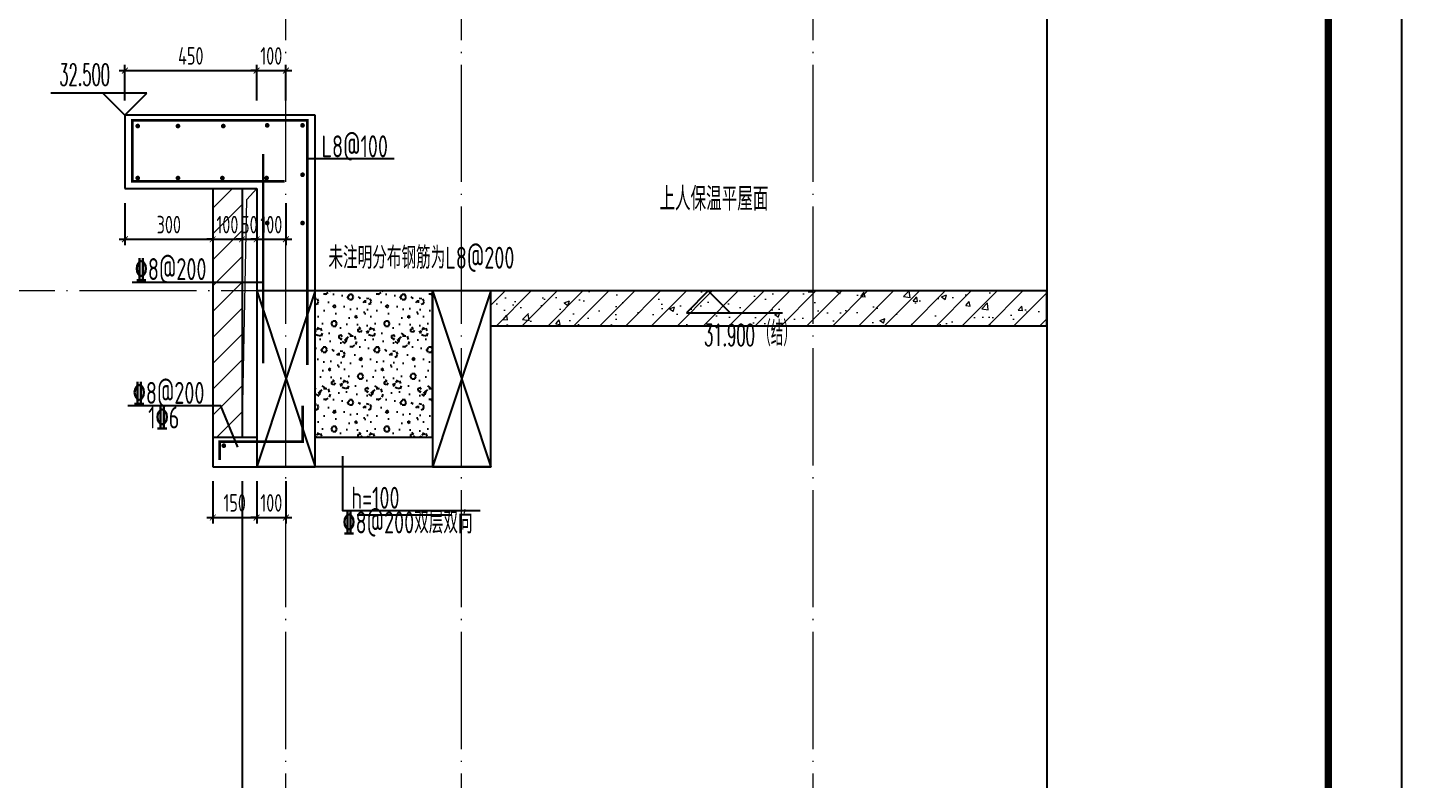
# Model space of a CAD drawing. Extents: x -668857 to 143095, y -247466 to 228182.
# Drawn here: x 1493 to 6185, y 165415 to 167983 of the extents above; entities that cross this region are included whole.
import ezdxf

# ---------------------------------------------------------------- set-up
doc = ezdxf.new("R2010")
doc.units = 0
doc.header["$LTSCALE"] = 1000
doc.linetypes.add('DOTE', pattern=[2.42, 2, -0.2, 0.02, -0.2])
doc.layers.get('0').update_dxf_attribs({"linetype": 'CONTINUOUS'})
doc.layers.get('DEFPOINTS').update_dxf_attribs({"linetype": 'CONTINUOUS'})
for name, color, linetype in [('3-屋面构造层', 157, 'CONTINUOUS'), ('DIM', 2, 'CONTINUOUS'), ('DIM_ELEV', 3, 'CONTINUOUS'), ('DIM_IDEN', 67, 'CONTINUOUS'), ('DIM_SYMB', 3, 'CONTINUOUS'), ('PUB_TEXT', 2, 'CONTINUOUS'), ('REIN', 6, 'CONTINUOUS'), ('S-大样-砼线', 7, 'CONTINUOUS'), ('S-引出线', 40, 'CONTINUOUS'), ('TEXT', 2, 'CONTINUOUS'), ('WALL', 5, 'CONTINUOUS'), ('yichutu', 7, 'CONTINUOUS'), ('看线', 251, 'CONTINUOUS')]:
    doc.layers.add(name, color=color, linetype=linetype)
for name, color, linetype, lineweight in [('DOTE', 19, 'DOTE', 9), ('PUB_HATCH', 8, 'CONTINUOUS', 9), ('图框', 9, 'CONTINUOUS', 18), ('立面-洞口示意', 152, 'CONTINUOUS', 13)]:
    doc.layers.add(name, color=color, linetype=linetype, lineweight=lineweight)
doc.styles.add('_TCH_DIM', font='SIMPLEX.shx', dxfattribs={"width": 0.7, "bigfont": 'GBCBIG.shx'})
doc.styles.add('TSSD_DIMENSION', font='Tssdeng.shx', dxfattribs={"width": 0.7, "bigfont": 'tssdchn.shx'})
doc.styles.add('TSSD_REIN', font='tssdeng.shx', dxfattribs={"width": 0.7, "height": 300, "bigfont": 'tssdchn.shx'})
doc.dimstyles.new('TSSD_20_20', dxfattribs={"dimtxt": 60, "dimasz": 20, "dimexe": 20, "dimexo": 50, "dimgap": 20, "dimtad": 1, "dimdec": 0, "dimzin": 0, "dimdsep": 46, "dimtxsty": 'TSSD_DIMENSION', "dimblk": 'ARCHTICK', "dimblk1": 'ARCHTICK', "dimblk2": 'ARCHTICK', "dimcen": 0, "dimdle": 20, "dimclrt": 7, "dimadec": 0, "dimazin": 0, "dimtfac": 1, "dimtdec": 0, "dimtix": 1, "dimtmove": 2, "dimatfit": 3, "dimfxl": 0, "dimtolj": 1, "dimtzin": 0, "dimarcsym": 0})

# ---------------------------------------------------------------- blocks, each defined once
blk = doc.blocks.new('GFDDDDRG')
at = {"layer": '图框'}
blk.add_lwpolyline([(923309.8, -107437), (923309.8, -159999.5), (893609.8, -159999.5), (893609.8, -107437)], close=True, dxfattribs=at)
blk.add_lwpolyline([(923309.8, -107437), (923309.8, -159999.5), (893609.8, -159999.5), (893609.8, -107437)], close=True, dxfattribs=at)
at = {"layer": '图框', "const_width": 50}
blk.add_lwpolyline([(894109.8, -159499.5), (922809.8, -159499.5), (922809.8, -108687), (894109.8, -108687)], close=True, dxfattribs=at)
blk = doc.blocks.new('yct-1051-594-26275-14850-25-1002.0')
at = {"layer": 'yichutu', "color": 7}
blk.add_lwpolyline([(0, 0), (0, 14850), (26275, 14850), (26275, 0)], close=True, dxfattribs=at)
blk = doc.blocks.new('_ArchTick')
at = {"color": 0, "linetype": 'ByBlock', "const_width": 0.15}
blk.add_lwpolyline([(-0.5, -0.5), (0.5, 0.5)], dxfattribs=at)
blk = doc.blocks.new('*D3017')
at = {"layer": 'DEFPOINTS', "color": 0}
for p in [(2275.5, 167835.5), (1825.5, 167683.2), (2275.5, 167683.2)]:
    blk.add_point(p, dxfattribs=at)
at = {"layer": 'DIM', "color": 0, "lineweight": -2}
for p, q in [((1825.5, 167733.2), (1825.5, 167855.5)), ((2275.5, 167733.2), (2275.5, 167855.5)), ((1805.5, 167835.5), (2295.5, 167835.5))]:
    blk.add_line(p, q, dxfattribs=at)
at = {"layer": 'DIM', "color": 0, "lineweight": -2, "xscale": 20, "yscale": 20, "zscale": 20, "rotation": 180}
blk.add_blockref('_ArchTick', (1825.5, 167835.5), dxfattribs=at)
at = {"layer": 'DIM', "color": 0, "lineweight": -2, "xscale": 20, "yscale": 20, "zscale": 20}
blk.add_blockref('_ArchTick', (2275.5, 167835.5), dxfattribs=at)
at = {"layer": 'DIM', "color": 7, "insert": (2050.5, 167885.5), "char_height": 60, "attachment_point": 5, "style": 'TSSD_DIMENSION'}
blk.add_mtext('\\A1;450', dxfattribs=at)
blk = doc.blocks.new('*D3018')
at = {"layer": 'DEFPOINTS', "color": 0}
for p in [(2375.5, 167835.5), (2275.5, 167683.2), (2375.5, 167683.2)]:
    blk.add_point(p, dxfattribs=at)
at = {"layer": 'DIM', "color": 0, "lineweight": -2}
for p, q in [((2275.5, 167733.2), (2275.5, 167855.5)), ((2375.5, 167733.2), (2375.5, 167855.5)), ((2275.5, 167835.5), (2255.5, 167835.5)), ((2275.5, 167835.5), (2375.5, 167835.5)), ((2375.5, 167835.5), (2395.5, 167835.5))]:
    blk.add_line(p, q, dxfattribs=at)
at = {"layer": 'DIM', "color": 0, "lineweight": -2, "xscale": 20, "yscale": 20, "zscale": 20}
blk.add_blockref('_ArchTick', (2275.5, 167835.5), dxfattribs=at)
at = {"layer": 'DIM', "color": 0, "lineweight": -2, "xscale": 20, "yscale": 20, "zscale": 20, "rotation": 180}
blk.add_blockref('_ArchTick', (2375.5, 167835.5), dxfattribs=at)
at = {"layer": 'DIM', "color": 7, "insert": (2325.5, 167885.5), "char_height": 60, "attachment_point": 5, "style": 'TSSD_DIMENSION'}
blk.add_mtext('\\A1;100', dxfattribs=at)
blk = doc.blocks.new('*D3024')
at = {"layer": 'DEFPOINTS', "color": 0}
for p in [(1825.5, 167433.2), (2125.5, 167433.2), (2125.5, 167259.5)]:
    blk.add_point(p, dxfattribs=at)
at = {"layer": 'DIM', "color": 0, "lineweight": -2}
for p, q in [((1825.5, 167383.2), (1825.5, 167239.5)), ((2125.5, 167383.2), (2125.5, 167239.5)), ((1805.5, 167259.5), (2145.5, 167259.5))]:
    blk.add_line(p, q, dxfattribs=at)
at = {"layer": 'DIM', "color": 0, "lineweight": -2, "xscale": 20, "yscale": 20, "zscale": 20, "rotation": 180}
blk.add_blockref('_ArchTick', (1825.5, 167259.5), dxfattribs=at)
at = {"layer": 'DIM', "color": 0, "lineweight": -2, "xscale": 20, "yscale": 20, "zscale": 20}
blk.add_blockref('_ArchTick', (2125.5, 167259.5), dxfattribs=at)
at = {"layer": 'DIM', "color": 7, "insert": (1975.5, 167309.5), "char_height": 60, "attachment_point": 5, "style": 'TSSD_DIMENSION'}
blk.add_mtext('\\A1;300', dxfattribs=at)
blk = doc.blocks.new('*D3025')
at = {"layer": 'DEFPOINTS', "color": 0}
for p in [(2125.5, 167433.2), (2225.5, 167433.2), (2225.5, 167259.5)]:
    blk.add_point(p, dxfattribs=at)
at = {"layer": 'DIM', "color": 0, "lineweight": -2}
for p, q in [((2125.5, 167383.2), (2125.5, 167239.5)), ((2225.5, 167383.2), (2225.5, 167239.5)), ((2125.5, 167259.5), (2105.5, 167259.5)), ((2125.5, 167259.5), (2225.5, 167259.5)), ((2225.5, 167259.5), (2245.5, 167259.5))]:
    blk.add_line(p, q, dxfattribs=at)
at = {"layer": 'DIM', "color": 0, "lineweight": -2, "xscale": 20, "yscale": 20, "zscale": 20}
blk.add_blockref('_ArchTick', (2125.5, 167259.5), dxfattribs=at)
at = {"layer": 'DIM', "color": 0, "lineweight": -2, "xscale": 20, "yscale": 20, "zscale": 20, "rotation": 180}
blk.add_blockref('_ArchTick', (2225.5, 167259.5), dxfattribs=at)
at = {"layer": 'DIM', "color": 7, "insert": (2175.5, 167309.5), "char_height": 60, "attachment_point": 5, "style": 'TSSD_DIMENSION'}
blk.add_mtext('\\A1;100', dxfattribs=at)
blk = doc.blocks.new('*D3026')
at = {"layer": 'DEFPOINTS', "color": 0}
for p in [(2225.5, 167433.2), (2275.5, 167433.2), (2275.5, 167259.5)]:
    blk.add_point(p, dxfattribs=at)
at = {"layer": 'DIM', "color": 0, "lineweight": -2}
for p, q in [((2225.5, 167383.2), (2225.5, 167239.5)), ((2275.5, 167383.2), (2275.5, 167239.5)), ((2225.5, 167259.5), (2205.5, 167259.5)), ((2225.5, 167259.5), (2275.5, 167259.5)), ((2275.5, 167259.5), (2295.5, 167259.5))]:
    blk.add_line(p, q, dxfattribs=at)
at = {"layer": 'DIM', "color": 0, "lineweight": -2, "xscale": 20, "yscale": 20, "zscale": 20}
blk.add_blockref('_ArchTick', (2225.5, 167259.5), dxfattribs=at)
at = {"layer": 'DIM', "color": 0, "lineweight": -2, "xscale": 20, "yscale": 20, "zscale": 20, "rotation": 180}
blk.add_blockref('_ArchTick', (2275.5, 167259.5), dxfattribs=at)
at = {"layer": 'DIM', "color": 7, "insert": (2250.5, 167309.5), "char_height": 60, "attachment_point": 5, "style": 'TSSD_DIMENSION'}
blk.add_mtext('\\A1;50', dxfattribs=at)
blk = doc.blocks.new('*D3027')
at = {"layer": 'DEFPOINTS', "color": 0}
for p in [(2275.5, 167433.2), (2375.5, 167433.2), (2375.5, 167259.5)]:
    blk.add_point(p, dxfattribs=at)
at = {"layer": 'DIM', "color": 0, "lineweight": -2}
for p, q in [((2275.5, 167383.2), (2275.5, 167239.5)), ((2375.5, 167383.2), (2375.5, 167239.5)), ((2275.5, 167259.5), (2255.5, 167259.5)), ((2275.5, 167259.5), (2375.5, 167259.5)), ((2375.5, 167259.5), (2395.5, 167259.5))]:
    blk.add_line(p, q, dxfattribs=at)
at = {"layer": 'DIM', "color": 0, "lineweight": -2, "xscale": 20, "yscale": 20, "zscale": 20}
blk.add_blockref('_ArchTick', (2275.5, 167259.5), dxfattribs=at)
at = {"layer": 'DIM', "color": 0, "lineweight": -2, "xscale": 20, "yscale": 20, "zscale": 20, "rotation": 180}
blk.add_blockref('_ArchTick', (2375.5, 167259.5), dxfattribs=at)
at = {"layer": 'DIM', "color": 7, "insert": (2325.5, 167309.5), "char_height": 60, "attachment_point": 5, "style": 'TSSD_DIMENSION'}
blk.add_mtext('\\A1;100', dxfattribs=at)
blk = doc.blocks.new('*D3029')
at = {"layer": 'DEFPOINTS', "color": 0}
for p in [(2125.5, 166483.2), (2275.5, 166483.2), (2275.5, 166309.5)]:
    blk.add_point(p, dxfattribs=at)
at = {"layer": 'DIM', "color": 0, "lineweight": -2}
for p, q in [((2125.5, 166433.2), (2125.5, 166289.5)), ((2275.5, 166433.2), (2275.5, 166289.5)), ((2105.5, 166309.5), (2295.5, 166309.5))]:
    blk.add_line(p, q, dxfattribs=at)
at = {"layer": 'DIM', "color": 0, "lineweight": -2, "xscale": 20, "yscale": 20, "zscale": 20, "rotation": 180}
blk.add_blockref('_ArchTick', (2125.5, 166309.5), dxfattribs=at)
at = {"layer": 'DIM', "color": 0, "lineweight": -2, "xscale": 20, "yscale": 20, "zscale": 20}
blk.add_blockref('_ArchTick', (2275.5, 166309.5), dxfattribs=at)
at = {"layer": 'DIM', "color": 7, "insert": (2200.5, 166359.5), "char_height": 60, "attachment_point": 5, "style": 'TSSD_DIMENSION'}
blk.add_mtext('\\A1;150', dxfattribs=at)
blk = doc.blocks.new('*D3030')
at = {"layer": 'DEFPOINTS', "color": 0}
for p in [(2275.5, 166483.2), (2375.5, 166483.2), (2375.5, 166309.5)]:
    blk.add_point(p, dxfattribs=at)
at = {"layer": 'DIM', "color": 0, "lineweight": -2}
for p, q in [((2275.5, 166433.2), (2275.5, 166289.5)), ((2375.5, 166433.2), (2375.5, 166289.5)), ((2275.5, 166309.5), (2255.5, 166309.5)), ((2275.5, 166309.5), (2375.5, 166309.5)), ((2375.5, 166309.5), (2395.5, 166309.5))]:
    blk.add_line(p, q, dxfattribs=at)
at = {"layer": 'DIM', "color": 0, "lineweight": -2, "xscale": 20, "yscale": 20, "zscale": 20}
blk.add_blockref('_ArchTick', (2275.5, 166309.5), dxfattribs=at)
at = {"layer": 'DIM', "color": 0, "lineweight": -2, "xscale": 20, "yscale": 20, "zscale": 20, "rotation": 180}
blk.add_blockref('_ArchTick', (2375.5, 166309.5), dxfattribs=at)
at = {"layer": 'DIM', "color": 7, "insert": (2325.5, 166359.5), "char_height": 60, "attachment_point": 5, "style": 'TSSD_DIMENSION'}
blk.add_mtext('\\A1;100', dxfattribs=at)
blk = doc.blocks.new('A$C0F477415')
at = {"layer": 'REIN', "const_width": 9}
for points in [[(536.2, 974.1), (15.9, 974.1), (15.9, 1182.5), (613.7, 1182.5), (613.7, 347.5)], [(462.6, 353.1), (462.6, 1067.7)], [(313.9, 23.3), (313.9, 85.2), (597.8, 85.2), (597.8, 208.2)]]:
    blk.add_lwpolyline(points, dxfattribs=at)
at = {"layer": 'REIN', "const_width": 8}
for points in [[(472.3, 1165.1, 1), (480.3, 1165.1, 1)], [(593, 1165.1, 1), (601, 1165.1, 1)], [(30.2, 1162.9, 1), (38.2, 1162.9, 1)], [(167.7, 1162.9, 1), (175.7, 1162.9, 1)], [(322.5, 1162.9, 1), (330.5, 1162.9, 1)], [(30.2, 985.4, 1), (38.2, 985.4, 1)], [(167.7, 985.4, 1), (175.7, 985.4, 1)], [(319.2, 985.4, 1), (327.2, 985.4, 1)], [(470.4, 985.4, 1), (478.4, 985.4, 1)], [(593, 996.6, 1), (601, 996.6, 1)], [(472.3, 831.7, 1), (480.3, 831.7, 1)], [(593, 831.7, 1), (601, 831.7, 1)], [(324.2, 71.6, 1), (332.2, 71.6, 1)]]:
    blk.add_lwpolyline(points, format="xyb", close=True, dxfattribs=at)
at = {"layer": 'S-大样-砼线'}
for p, q in [((440.4, 600), (640.4, 0)), ((640.4, 600), (440.4, 0))]:
    blk.add_line(p, q, dxfattribs=at)
blk.add_lwpolyline([(640.4, 600), (440.4, 600), (440.4, 0), (640.4, 0)], close=True, dxfattribs=at)
at = {"layer": 'S-引出线'}
for p, q in [((609.7, 1052), (909.8, 1052)), ((15.5, 630.2), (462.6, 630.2))]:
    blk.add_line(p, q, dxfattribs=at)
blk.add_lwpolyline([(376.5, 66.1), (318.4, 207.7), (0, 207.7)], dxfattribs=at)
at = {"layer": 'TEXT', "style": 'TSSD_REIN', "width": 0.7}
for s, p in [('L8@100', (661.7, 1056.1)), ('未注明分布钢筋为L8@200', (685.5, 675.8)), ('%%1328@200', (23.9, 637)), ('%%1328@200', (17, 214.4)), ('1%%1326', (70.1, 130.4))]:
    blk.add_text(s, height=75, rotation=0, dxfattribs=at).set_placement(p)
blk = doc.blocks.new('20210809.02264990')
at = {"layer": 'TEXT'}
blk.add_lwpolyline([(87888.2, 66842.9), (87888.2, 66657.4), (88358, 66657.4)], dxfattribs=at)
blk.add_blockref('A$C0F477415', (87154.5, 66807.1), dxfattribs=at)
at = {"layer": 'TEXT', "style": 'TSSD_REIN', "width": 0.7}
for s, p in [('h=100', (87918.1, 66663.4)), ('%%1328@200双层双向', (87887.7, 66579.2))]:
    blk.add_text(s, height=75, rotation=0, dxfattribs=at).set_placement(p)
blk = doc.blocks.new('FSDFSFSFSFEFSFESF')
at = {"layer": '看线'}
blk.add_line((1114228.3, 467393.4), (1114228.3, 465805.1), dxfattribs=at)

msp = doc.modelspace()

# ---------------------------------------------------------------- hatches: boundary and pattern name
at = {"layer": '3-屋面构造层'}
h = msp.add_hatch(dxfattribs=at)
h.set_pattern_fill('加气混凝土', color=251, scale=15, style=0)
h.set_pattern_definition([(0, (-1111949.67, -304015.05), (90, 180), [0, -180]), (0, (-1112054.97, -304039.35), (90, 180), [0, -180]), (0, (-1111996.47, -304041.15), (90, 180), [0, -180]), (0, (-1111932.57, -303988.05), (90, 180), [0, -180]), (0, (-1112007.27, -304050.15), (90, 180), [0, -180]), (0, (-1111914.57, -303874.65), (90, 180), [0, -180]), (0, (-1111969.47, -303889.05), (90, 180), [0, -180]), (0, (-1111940.67, -303911.55), (90, 180), [0, -180]), (0, (-1112087.37, -303915.15), (90, 180), [0, -180]), (0, (-1111999.17, -303923.25), (90, 180), [0, -180]), (0, (-1112033.37, -303969.15), (90, 180), [0, -180]), (0, (-1112031.57, -304036.65), (90, 180), [0, -180]), (0, (-1111964.07, -304043.85), (90, 180), [0, -180]), (0, (-1111914.57, -303964.65), (90, 180), [0, -180]), (0, (-1112082.87, -303992.55), (90, 180), [0, -180]), (0, (-1112067.57, -303961.95), (90, 180), [0, -180]), (0, (-1111997.37, -303974.55), (90, 180), [0, -180]), (0, (-1112022.57, -304000.65), (90, 180), [0, -180]), (0, (-1112036.97, -303941.25), (90, 180), [0, -180]), (0, (-1112014.47, -303873.75), (90, 180), [0, -180]), (0, (-1112075.67, -304030.35), (90, 180), [0, -180]), (0, (-1111976.67, -303910.65), (90, 180), [0, -180]), (0, (-1112060.37, -303907.95), (90, 180), [0, -180]), (0, (-1112074.77, -303884.55), (90, 180), [0, -180]), (130.601294, (-1111925.625, -303931.003), (-449.99999503, 540.00000236), [7.902466, -3311.1333]), (18.4349488, (-1111938.482, -303927.575), (449.99999834, 179.9999987), [8.131572, -1130.28837]), (90, (-1111938.48, -303935.29), (90, 180), [7.714285, -352.285695]), (161.565051, (-1111930.768, -303937.86), (-450.00000227, 179.9999866), [8.131572, -1130.28837]), (53.1301023, (-1111930.768, -303937.86), (90.0000002, 179.9999999), [8.57143, -891.42855]), (135, (-1111923.91, -304029.575), (-90.000011, 179.9999878), [7.273098, -501.84378]), (45, (-1111934.196, -304029.575), (89.9999994, 179.9999993), [7.273098, -501.84378]), (135, (-1111929.053, -304034.72), (-90.000011, 179.9999878), [7.273098, -501.84378]), (45, (-1111929.053, -304034.72), (89.9999994, 179.9999993), [7.273098, -501.84378]), (116.565051, (-1112010.48, -303908.72), (-1.6e-05, 359.99999), [9.583148, -191.66295]), (180, (-1112014.77, -303900.15), (-90, 180), [10.285715, -169.714275]), (63.434949, (-1112029.34, -303908.72), (8e-07, 359.999998), [9.583148, -191.66295]), (116.565051, (-1112025.05, -303917.29), (-1.6e-05, 359.99999), [9.583148, -191.66295]), (0, (-1112025.05, -303917.29), (90, 180), [10.285715, -169.714275]), (63.434949, (-1112014.77, -303917.29), (8e-07, 359.999998), [9.583148, -191.66295]), (107.102728, (-1111942.768, -303969.575), (-269.999989678, 900.000001452), [11.658404, -4884.87075]), (143.972626, (-1111946.196, -303958.432), (-1709.99997832, 1259.99999857), [11.658404, -2436.606]), (180, (-1111955.62, -303951.57), (-90, 180), [11.142857, -168.85713]), (36.0273733, (-1111976.196, -303958.432), (1709.99998736, 1259.99998642), [11.658404, -2436.606]), (71.565051, (-1111979.625, -303968.718), (270.0000014, 899.99999845), [10.842095, -1127.57784]), (107.102728, (-1111976.196, -303979.8606), (-269.999989678, 900.000001452), [11.658404, -4884.87075]), (143.972626, (-1111966.768, -303986.718), (-1709.99997832, 1259.99999857), [11.658404, -2436.606]), (0, (-1111966.77, -303986.72), (90, 180), [11.142857, -168.85713]), (36.0273733, (-1111955.625, -303986.718), (1709.99998736, 1259.99998642), [11.658404, -2436.606]), (71.565051, (-1111946.196, -303979.86), (270.0000014, 899.99999845), [10.842095, -1127.57784]), (150.255118, (-1111941.053, -303885.575), (-270.00000064, 179.99999777), [6.910506, -1444.29588]), (90, (-1111947.05, -303889), (90, 180), [6.857143, -353.142825]), (29.7448813, (-1111947.053, -303889.003), (270.00000016, 179.99999916), [6.910506, -1444.29588]), (116.565051, (-1111983.05, -304013.29), (-1.6e-05, 359.99999), [9.583148, -191.66295]), (168.690067, (-1111987.34, -304004.718), (-810.0000006, 179.99999548), [8.741176, -1826.90565]), (41.1859251, (-1112002.768, -304009.003), (2249.99998637, 1979.999982687), [9.111553, -3817.7406]), (90, (-1112002.77, -304017.575), (90, 180), [8.57143, -351.42855]), (138.814074, (-1111995.9106, -304023.575), (-2249.99996001, 1980.00001261), [9.111553, -3817.7406]), (16.6992442, (-1111995.911, -304023.575), (2969.999977655, 899.999990573), [8.948835, -3749.56125]), (60.9453959, (-1111987.339, -304021.003), (89.99999976, 179.99999841), [8.824826, -3697.60185]), (109.983106, (-1112058.482, -303937.8606), (-450.000001695, 1259.999996666), [10.0326, -4203.65925]), (155.556045, (-1112061.9106, -303928.432), (-1170.00000446, 539.99998878), [10.356896, -4339.53945]), (24.4439547, (-1112080.768, -303928.432), (1170.000000584, 539.999997403), [10.356896, -4339.53945]), (70.0168934, (-1112084.196, -303937.8606), (450.000001357, 1259.999996874), [10.0326, -4203.65925]), (109.983106, (-1112080.768, -303947.289), (-450.000001695, 1259.999996666), [10.0326, -4203.65925]), (160.016893, (-1112071.339, -303950.718), (-450.00000026, 179.9999918), [10.0326, -2096.81325]), (19.9831065, (-1112071.339, -303950.718), (449.99999753, 179.99999971), [10.0326, -2096.81325]), (70.0168934, (-1112061.9106, -303947.289), (450.000001357, 1259.999996874), [10.0326, -4203.65925]), (122.005383, (-1111991.625, -303954.146), (-90.00001208, 179.9999908), [8.08627, -1690.0302]), (18.4349488, (-1112003.625, -303949.86), (449.99999834, 179.9999987), [8.131572, -1130.28837]), (90, (-1112003.625, -303957.575), (90, 180), [7.714285, -352.285695]), (161.565051, (-1111995.91, -303960.146), (-450.00000227, 179.9999866), [8.131572, -1130.28837]), (54.4623222, (-1111995.911, -303960.146), (629.99999909, 899.99999865), [7.37342, -3089.46345]), (116.565051, (-1112043.91, -303997.86), (-1.6e-05, 359.99999), [9.583148, -191.66295]), (180, (-1112048.2, -303989.29), (-90, 180), [9.42857, -170.57142]), (59.0362434, (-1112062.768, -303997.86), (90.0000003, 179.99999913), [9.995918, -2089.1466]), (120.963756, (-1112057.625, -304006.432), (-90.0000123, 179.99999173), [9.995918, -2089.1466]), (0, (-1112057.62, -304006.43), (90, 180), [9.42857, -170.57142]), (63.434949, (-1112048.2, -304006.43), (8e-07, 359.999998), [9.583148, -191.66295])])
h.paths.add_polyline_path([(2475.51, 166583.23), (2875.51, 166583.23), (2875.51, 167083.23), (2475.51, 167083.23)])
at = {"layer": 'PUB_HATCH'}
h = msp.add_hatch(dxfattribs=at)
h.set_pattern_fill('普通砖', color=256, scale=25, style=0)
h.set_pattern_definition([(45, (-956095.346, 321071.136), (-44.1941915, 44.1941915), [])])
h.paths.add_polyline_path([(2125.51, 167433.23), (2125.51, 166583.23), (2225.51, 166583.23), (2225.51, 167433.23)])
h = msp.add_hatch(dxfattribs=at)
h.set_pattern_fill('钢筋混凝土', color=256, scale=25, style=0)
h.set_pattern_definition([(45, (-956095.346, 321026.26), (-44.194174, 44.194174), []), (50, (-956095.35, 321026.26), (179.315046, -15.688034), [18.75, -206.25]), (355, (-956095.35, 321026.26), (-34.687833, 188.048033), [15, -165]), (100.4514, (-956080.4, 321024.95), (144.627345, 172.359886), [15.935047, -175.285528]), (46.1842, (-956095.35, 321076.26), (266.81026, -41.379754), [28.125, -309.375]), (96.6356, (-956073.1, 321072.8), (233.665676, 243.52947), [23.90257, -262.92825]), (351.1842, (-956095.35, 321076.26), (233.66549, 243.52965), [22.5, -247.5]), (21, (-956070.35, 321063.76), (149.226763, -100.654723), [18.75, -206.25]), (326, (-956070.35, 321063.76), (60.828833, 181.28751), [15, -165]), (71.4514, (-956057.91, 321055.37), (210.055657, 80.632624), [15.935047, -175.285528]), (37.5, (-956095.346, 321026.26), (3.039964, 83.2234635), [0, -163, 0, -167.5, 0, -165.625]), (7.5, (-956095.35, 321026.26), (65.767384, 98.602928), [0, -95.5, 0, -159.25, 0, -63.125]), (327.5, (-956151.096, 321026.26), (133.455609, -5.638718), [0, -62.5, 0, -195, 0, -258.75]), (317.5, (-956176.1, 321026.26), (145.796542, 25.026246), [0, -81.25, 0, -129.5, 0, -183.75])])
h.paths.add_polyline_path([(4974.03, 167083.23), (3075.51, 167083.22), (3075.51, 166963.23), (4974.03, 166963.23)])

# ---------------------------------------------------------------- linework, layer by layer
at = {"layer": 'DIM_ELEV'}
for p, q in [((1900.51, 167758.23), (1572.51, 167758.23)), ((1825.51, 167683.23), (1750.51, 167758.23)), ((1825.51, 167683.23), (1900.51, 167758.23))]:
    msp.add_line(p, q, dxfattribs=at)
at = {"layer": 'DIM_ELEV', "color": 3}
for p, q in [((3817.84, 167083.23), (3742.84, 167008.23)), ((3817.84, 167083.23), (3892.84, 167008.23)), ((3742.84, 167008.23), (4070.84, 167008.23))]:
    msp.add_line(p, q, dxfattribs=at)
at = {"layer": 'DIM_IDEN'}
msp.add_line((2619.12, 166318.86), (2939.45, 166318.86), dxfattribs=at)
at = {"layer": 'DIM_SYMB'}
msp.add_lwpolyline([(4974.03, 170503.23), (4974.03, 160871.35), (5026.53, 160852.24), (4921.53, 160833.73), (4974.03, 160815.1), (4974.03, 151183.22)], dxfattribs=at)
at = {"layer": 'DOTE', "color": 1, "linetype": 'DOTE', "ltscale": 0.2}
for p, q in [((2375.51, 151483.22), (2375.51, 171083.23)), ((2975.51, 151483.22), (2975.51, 171083.23)), ((4175.51, 151483.22), (4175.51, 171083.23)), ((4974.03, 167083.23), (1205.31, 167083.23))]:
    msp.add_line(p, q, dxfattribs=at)
at = {"layer": 'S-大样-砼线'}
for p, q in [((2875.51, 167083.23), (3075.51, 166483.23)), ((3075.51, 167083.23), (2875.51, 166483.23))]:
    msp.add_line(p, q, dxfattribs=at)
msp.add_lwpolyline([(3075.51, 167083.23), (2875.51, 167083.23), (2875.51, 166483.23), (3075.51, 166483.23)], close=True, dxfattribs=at)
at = {"layer": 'WALL'}
for p, q in [((2475.51, 167683.23), (1825.51, 167683.23)), ((1825.51, 167683.23), (1825.51, 167433.23)), ((2475.51, 166583.23), (2475.51, 167683.23)), ((1825.51, 167433.23), (2275.51, 167433.23)), ((2125.51, 167433.23), (2125.51, 166583.23)), ((2225.51, 167433.23), (2225.51, 166583.23)), ((2275.51, 167433.23), (2275.51, 166583.23)), ((2875.51, 167083.23), (2475.51, 167083.23)), ((2875.51, 166583.23), (2875.51, 167083.23)), ((4974.03, 167083.23), (2875.51, 167083.23)), ((4974.03, 166963.23), (4974.03, 167083.23)), ((3075.51, 166483.23), (3075.51, 166963.23)), ((4974.03, 166963.23), (3075.51, 166963.23)), ((2275.51, 166583.23), (2125.51, 166583.23)), ((2125.51, 166583.23), (2125.51, 166483.23)), ((2875.51, 166583.23), (2475.51, 166583.23)), ((2125.51, 166483.23), (2475.51, 166483.23)), ((3075.51, 166483.23), (2475.51, 166483.23))]:
    msp.add_line(p, q, dxfattribs=at)
at = {"layer": '立面-洞口示意'}
msp.add_lwpolyline([(2225.51, 166583.19), (2241.65, 167395.02), (2275.51, 167433.23)], dxfattribs=at)

# ---------------------------------------------------------------- block references
at = {"xscale": 0.5, "yscale": 0.5, "zscale": 0.5}
msp.add_blockref('GFDDDDRG', (-455469.74, 227309.73), dxfattribs=at)
msp.add_blockref('FSDFSFSFSFEFSFESF', (-1112002.77, -300960.15))
at = {"layer": 'REIN'}
msp.add_blockref('20210809.02264990', (-85319.41, 99676.14), dxfattribs=at)
at = {"layer": 'yichutu', "rotation": 270}
msp.add_blockref('yct-1051-594-26275-14850-25-1002.0', (-8664.85, 173591.25), dxfattribs=at)

# ---------------------------------------------------------------- texts
at = {"layer": 'DIM_ELEV', "color": 7, "style": '_TCH_DIM'}
for s, height, width, p in [('31.900', 74.375, 0.494118, (3803.28, 166895.7)), ('（结）', 84.397, 0.7, (3988.78, 166895.7))]:
    msp.add_text(s, height=height, dxfattribs=dict(at, width=width)).set_placement(p)
at = {"layer": 'PUB_TEXT'}
for s, height, style, width, p in [('32.500', 74.375, '_TCH_DIM', 0.494118, (1601.41, 167784.48)), ('上人保温平屋面', 80, 'TSSD_REIN', 0.7, (3650.79, 167357.57))]:
    msp.add_text(s, height=height, dxfattribs=dict(at, style=style, width=width)).set_placement(p)

# ---------------------------------------------------------------- dimensions: what is measured, and where the dimension line sits
at = {"layer": 'DIM'}
for p1, p2, distance, picture, middle in [((1825.51, 167683.23), (2275.51, 167683.23), 152.32, '*D3017', (2050.51, 167885.55)), ((2275.51, 167683.23), (2375.51, 167683.23), 152.32, '*D3018', (2325.51, 167885.55)), ((1825.51, 167433.23), (2125.51, 167433.23), -173.71, '*D3024', (1975.51, 167309.52)), ((2125.51, 167433.23), (2225.51, 167433.23), -173.71, '*D3025', (2175.51, 167309.52)), ((2225.51, 167433.23), (2275.51, 167433.23), -173.71, '*D3026', (2250.51, 167309.52)), ((2275.51, 167433.23), (2375.51, 167433.23), -173.71, '*D3027', (2325.51, 167309.52)), ((2125.51, 166483.23), (2275.51, 166483.23), -173.71, '*D3029', (2200.51, 166359.52)), ((2275.51, 166483.23), (2375.51, 166483.23), -173.71, '*D3030', (2325.51, 166359.52))]:
    dim = msp.add_aligned_dim(p1=p1, p2=p2, distance=distance, dimstyle='TSSD_20_20', dxfattribs=at)
    dim.commit()
    dim.dimension.update_dxf_attribs({"geometry": picture, "text_midpoint": middle})

doc.saveas('drawing.dxf')
